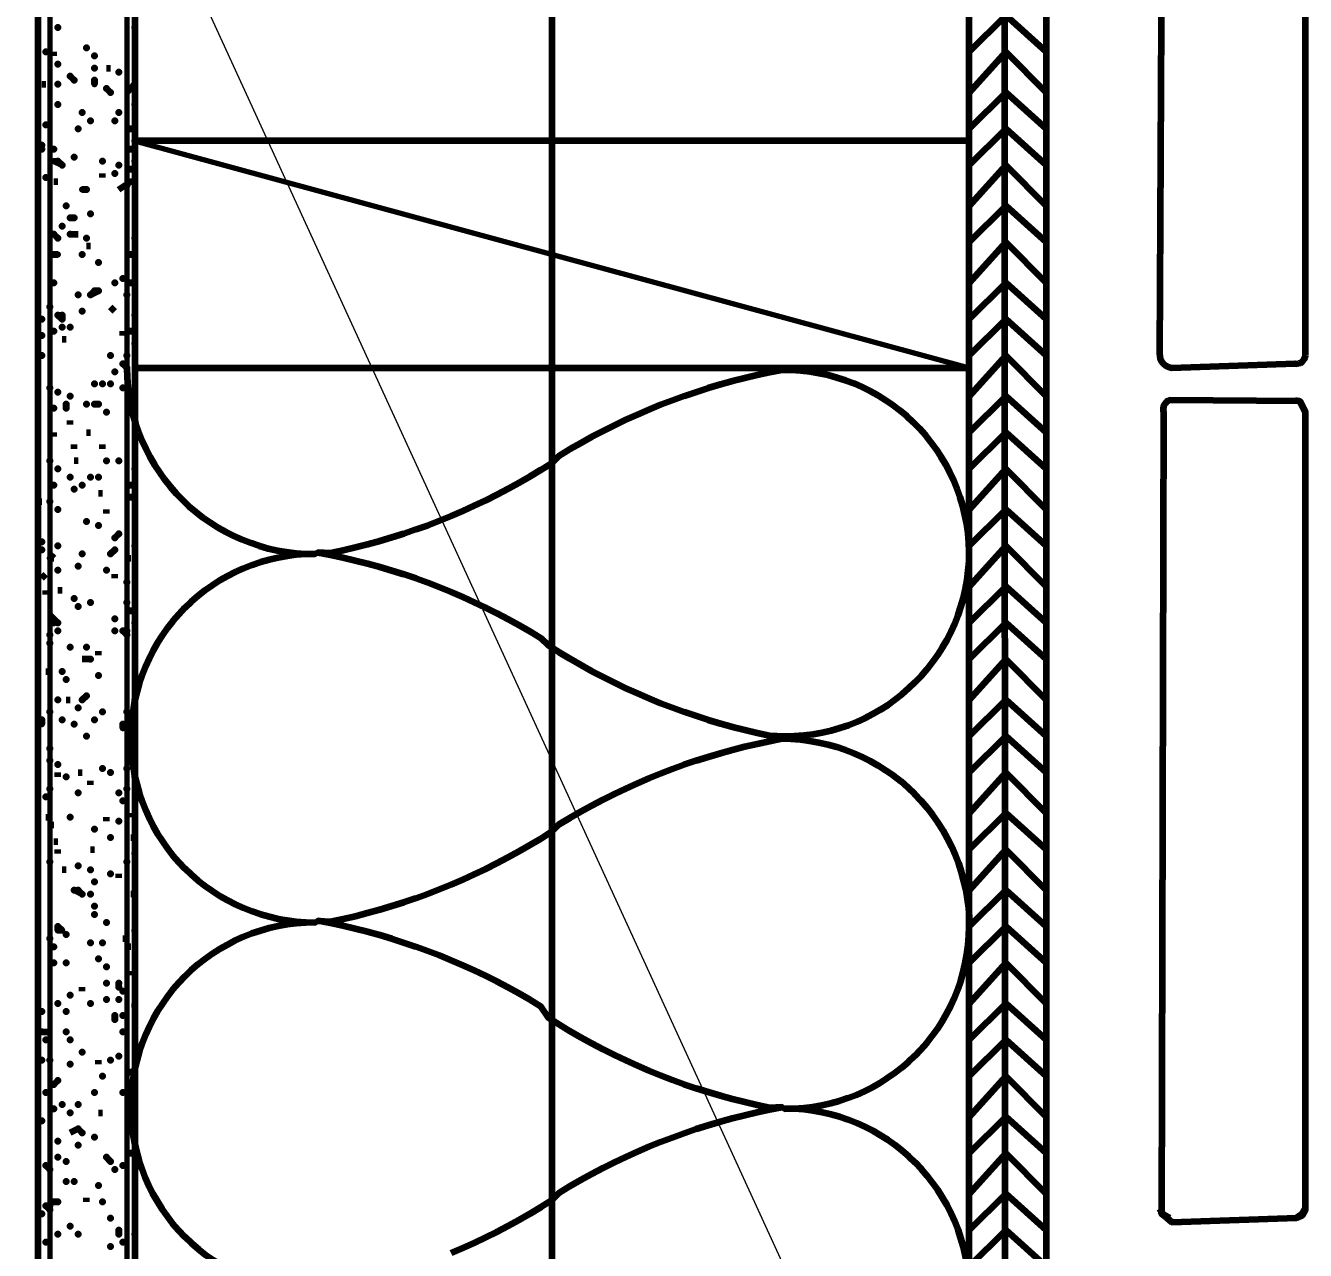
# Model space of a CAD drawing. Extents: x 3 to 185, y 0 to 385.
# Drawn here: x 84.67 to 93.09, y 196.59 to 204.65 of the extents above; entities that cross this region are included whole.
import ezdxf

# ---------------------------------------------------------------- set-up
doc = ezdxf.new("R2010")
doc.units = 0
doc.header["$MEASUREMENT"] = 0
for name, color, linetype, lineweight in [('Dt-Dim', 3, 'Continuous', 20), ('Dt-Iden', 3, 'Continuous', 20), ('Dt-Line 1', 9, 'Continuous', 0), ('Dt-Line 2', 6, 'Continuous', 9), ('Dt-Line 3', 7, 'Continuous', 15), ('Dt-Text', 121, 'Continuous', 20)]:
    doc.layers.add(name, color=color, linetype=linetype, lineweight=lineweight)
doc.styles.get("Standard").update_dxf_attribs({"font": 'Arial.ttf'})
doc.dimstyles.new('1 Inch', dxfattribs={"dimtxt": 1.09375, "dimasz": 1.125, "dimexe": 1.125, "dimexo": 0.5625, "dimgap": 0.84375, "dimtad": 1, "dimdec": 4, "dimzin": 3, "dimdsep": 46, "dimlunit": 4, "dimtxsty": 'Standard', "dimblk": 'ARCHTICK', "dimcen": 0.5625, "dimdle": 1.125, "dimclrd": 253, "dimclre": 253, "dimclrt": 256, "dimadec": 0, "dimazin": 0, "dimtfac": 0.6, "dimtdec": 4, "dimtix": 1, "dimtmove": 2, "dimatfit": 0, "dimfxl": 1, "dimfrac": 1, "dimtolj": 1, "dimtzin": 0, "dimlwd": 9, "dimlwe": 9, "dimarcsym": 0})

# ---------------------------------------------------------------- blocks, each defined once
blk = doc.blocks.new('_ArchTick')
at = {"color": 0, "linetype": 'ByBlock', "const_width": 0.15}
blk.add_lwpolyline([(-0.5, -0.5), (0.5, 0.5)], dxfattribs=at)
blk = doc.blocks.new('*D3')
at = {"layer": 'Defpoints', "color": 0, "transparency": 16777216}
for p in [(79.575, 209.6533), (84.7483, 209.6533), (81.8589, 203.1467)]:
    blk.add_point(p, dxfattribs=at)
at = {"layer": 'Dt-Dim', "color": 253, "lineweight": 9, "transparency": 16777216}
for p, q in [((79.575, 202.0217), (79.575, 210.7783)), ((84.1858, 209.6533), (78.45, 209.6533)), ((81.2964, 203.1467), (78.45, 203.1467))]:
    blk.add_line(p, q, dxfattribs=at)
at = {"layer": 'Dt-Dim', "color": 253, "lineweight": 9, "transparency": 16777216, "xscale": 1.125, "yscale": 1.125, "zscale": 1.125}
for p, rotation in [((79.575, 209.6533), 90), ((79.575, 203.1467), 270)]:
    blk.add_blockref('_ArchTick', p, dxfattribs=dict(at, rotation=rotation))
at = {"layer": 'Dt-Dim', "transparency": 16777216, "insert": (78.1728, 206.4), "char_height": 1.09375, "attachment_point": 5, "rotation": 90}
blk.add_mtext('\\A1;6"', dxfattribs=at)

msp = doc.modelspace()

# ---------------------------------------------------------------- linework, layer by layer
at = {"layer": 'Dt-Iden', "linetype": 'Continuous', "lineweight": 211}
msp.add_line((88.135, 189.94667), (88.135, 209.94667), dxfattribs=at)
at = {"layer": 'Dt-Line 1', "linetype": 'Continuous', "lineweight": 158}
for p, q in [((85.20167, 204.37333), (85.22833, 204.37333)), ((85.175, 203.65333), (85.175, 203.68)), ((85.335, 203.60002), (85.335, 203.6)), ((85.095, 203.20001), (85.06833, 203.20001)), ((85.22833, 202.77333), (85.255, 202.8)), ((84.935, 202.58667), (84.90833, 202.58667)), ((85.30833, 202.61333), (85.30833, 202.64)), ((84.96167, 202.02667), (84.96167, 202.05333)), ((84.855, 201.94667), (84.855, 201.97333)), ((85.06833, 201.97333), (85.095, 201.97333)), ((84.98833, 201.86668), (84.98833, 201.89334)), ((85.175, 201.86668), (85.175, 201.89334)), ((85.015, 201.78667), (84.98833, 201.78667)), ((85.14833, 201.57334), (85.175, 201.57334)), ((84.74833, 201.52), (84.775, 201.52)), ((85.20167, 201.44), (85.20167, 201.46667)), ((85.335, 201.14667), (85.36167, 201.14667)), ((84.775, 201.01333), (84.80167, 201.04)), ((85.255, 201.01333), (85.255, 201.04)), ((84.80167, 200.90668), (84.80167, 200.93333)), ((84.90833, 200.93333), (84.88167, 200.93333)), ((85.14833, 200.50667), (85.14833, 200.53334)), ((84.80167, 200.4), (84.82833, 200.4)), ((84.935, 200.21334), (84.96167, 200.21334)), ((84.88167, 199.70667), (84.88167, 199.73333)), ((85.015, 199.73333), (85.04167, 199.73333)), ((85.095, 199.65333), (85.095, 199.68)), ((85.36167, 199.44), (85.36167, 199.46667)), ((84.80167, 199.44), (84.82833, 199.44)), ((84.855, 199.38667), (84.82833, 199.38667)), ((85.20167, 199.41333), (85.20167, 199.44)), ((85.36167, 199.30667), (85.38833, 199.30667)), ((84.855, 199.28), (84.88167, 199.28)), ((84.88167, 199.20001), (84.88167, 199.22668)), ((85.095, 199.22668), (85.12167, 199.22668)), ((84.935, 199.09333), (84.90833, 199.09333)), ((85.28167, 199.04), (85.28167, 199.06667)), ((85.38833, 198.93333), (85.36167, 198.93333)), ((85.30833, 198.64), (85.335, 198.64)), ((85.36167, 198.58667), (85.335, 198.58667)), ((85.36167, 198.4), (85.36167, 198.42667)), ((85.04167, 198.29333), (85.04167, 198.32)), ((85.38833, 198.18667), (85.38833, 198.21334)), ((85.14833, 197.81333), (85.14833, 197.84)), ((85.14833, 197.49333), (85.175, 197.49333)), ((85.06833, 196.90668), (85.06833, 196.93333))]:
    msp.add_line(p, q, dxfattribs=at)
for points in [[(91.12167, 179.14667), (91.095, 323.14667), (90.855, 323.41336), (91.095, 323.65333)], [(90.88167, 204.48), (91.12167, 204.72), (91.38833, 204.48)], [(85.38833, 204.64), (85.38833, 204.64), (85.38833, 204.64002)], [(85.12167, 204.45333), (85.12167, 204.45333), (85.12167, 204.45336)], [(90.88167, 204.21334), (91.12167, 204.48), (91.38833, 204.21334)], [(85.12167, 204.37333), (85.12167, 204.37333), (85.12167, 204.37336)], [(85.28167, 204.34667), (85.28167, 204.34667), (85.28167, 204.34669)], [(85.38833, 204.26667), (85.36167, 204.24001), (85.335, 204.21334)], [(90.88167, 203.97333), (91.12167, 204.21334), (91.38833, 203.97333)], [(85.38833, 204.13333), (85.38833, 204.13333), (85.38833, 204.13336)], [(85.04167, 204.08), (85.04167, 204.08), (85.04167, 204.08002)], [(85.095, 204.02667), (85.095, 204.02667), (85.095, 204.02669)], [(85.255, 204.02667), (85.255, 204.02667), (85.255, 204.02669)], [(85.28167, 204.08), (85.28167, 204.08), (85.28167, 204.08002)], [(85.015, 203.97333), (85.015, 203.97333), (85.015, 203.97336)], [(85.36167, 203.97333), (85.36167, 203.97333), (85.36167, 203.97336)], [(90.88167, 203.73333), (91.12167, 203.97333), (91.38833, 203.73333)], [(85.38833, 203.89334), (85.38833, 203.89334), (85.38833, 203.89337)], [(84.98833, 203.78667), (84.98833, 203.78667), (84.98833, 203.78669)], [(85.175, 203.76), (85.175, 203.76), (85.175, 203.76002)], [(85.36167, 203.84), (85.36167, 203.84), (85.36167, 203.84002)], [(85.38833, 203.76), (85.38833, 203.76), (85.38833, 203.76002)], [(85.255, 203.68), (85.255, 203.68), (85.255, 203.68002)], [(85.28167, 203.73333), (85.28167, 203.73333), (85.28167, 203.73336)], [(85.36167, 203.70667), (85.36167, 203.70667), (85.36167, 203.70669)], [(90.88167, 203.46667), (91.12167, 203.73333), (91.38833, 203.46667)], [(85.28167, 203.57334), (85.36167, 203.62667), (85.36167, 203.62667), (85.38833, 203.62667)], [(84.935, 203.46667), (84.935, 203.46667), (84.935, 203.46669)], [(90.88167, 203.22668), (91.12167, 203.46667), (91.38833, 203.22668)], [(85.095, 203.41333), (85.095, 203.41333), (85.095, 203.41336)], [(84.90833, 203.33333), (84.90833, 203.33333), (84.90833, 203.33336)], [(84.96167, 203.28), (85.015, 203.28)], [(85.06833, 203.25333), (85.06833, 203.25333), (85.06833, 203.25336)], [(90.88167, 202.96), (91.12167, 203.22668), (91.38833, 202.96)], [(85.04167, 203.14667), (85.04167, 203.14667), (85.04167, 203.14669)], [(85.14833, 203.09333), (85.14833, 203.09333), (85.14833, 203.09336)], [(85.36167, 203.14667), (85.36167, 203.14667), (85.36167, 203.14669)], [(85.255, 202.96), (85.255, 202.96), (85.255, 202.96002)], [(85.30833, 202.98667), (85.30833, 202.98667), (85.30833, 202.98669)], [(85.36167, 202.96), (85.36167, 202.96), (85.36167, 202.96002)], [(90.88167, 202.72), (91.12167, 202.96), (91.38833, 202.72)], [(85.015, 202.88001), (85.015, 202.88001), (85.015, 202.88004)], [(85.335, 202.88001), (85.335, 202.88001), (85.335, 202.88004)], [(85.04167, 202.77333), (85.04167, 202.77333), (85.04167, 202.77336)], [(85.38833, 202.74667), (85.38833, 202.74667), (85.38833, 202.74669)], [(84.96167, 202.66667), (84.96167, 202.66667), (84.96167, 202.66669)], [(90.88167, 202.48), (91.12167, 202.72), (91.38833, 202.48)], [(85.36167, 202.64), (85.36167, 202.64), (85.36167, 202.64002)], [(85.38833, 202.56001), (85.38833, 202.56001), (85.38833, 202.56004)], [(85.22833, 202.48), (85.22833, 202.48), (85.22833, 202.48002)], [(85.335, 202.48), (85.335, 202.48), (85.335, 202.48002)], [(90.88167, 202.21334), (91.12167, 202.48), (91.38833, 202.21334)], [(85.255, 202.37333), (85.255, 202.37333), (85.255, 202.37336)], [(84.82833, 202.26667), (84.82833, 202.26667), (84.82833, 202.26669)], [(84.88167, 202.24001), (84.88167, 202.24001), (84.88167, 202.24004)], [(85.12167, 202.29333), (85.12167, 202.29333), (85.12167, 202.29336)], [(85.175, 202.29333), (85.175, 202.29333), (85.175, 202.29336)], [(85.22833, 202.29333), (85.22833, 202.29333), (85.22833, 202.29336)], [(85.30833, 202.26667), (85.30833, 202.26667), (85.30833, 202.26669)], [(85.38833, 202.24001), (85.38833, 202.24001), (85.38833, 202.24004)], [(84.96167, 202.21334), (84.96167, 202.21334), (84.96167, 202.21337)], [(85.06833, 202.16), (85.06833, 202.16), (85.06833, 202.16002)], [(90.88167, 201.97333), (91.12167, 202.21334), (91.38833, 201.97333)], [(84.855, 202.13333), (84.855, 202.13333), (84.855, 202.13336)], [(85.20167, 202.10667), (85.20167, 202.10667), (85.20167, 202.10669)], [(85.36167, 202.13333), (85.36167, 202.13333), (85.36167, 202.13336)], [(90.88167, 201.73333), (91.12167, 201.97333), (91.38833, 201.73333)], [(84.82833, 201.78667), (84.82833, 201.78667), (84.82833, 201.78669)], [(85.28167, 201.78667), (85.28167, 201.78667), (85.28167, 201.78669)], [(84.88167, 201.73333), (84.88167, 201.73333), (84.88167, 201.73336)], [(84.96167, 201.68), (84.96167, 201.68), (84.96167, 201.68002)], [(85.095, 201.68), (85.095, 201.68), (85.095, 201.68002)], [(85.14833, 201.68), (85.14833, 201.68), (85.14833, 201.68002)], [(85.38833, 201.73333), (85.38833, 201.73333), (85.38833, 201.73336)], [(90.88167, 201.46667), (91.12167, 201.73333), (91.38833, 201.46667)], [(84.855, 201.62667), (84.855, 201.62667), (84.855, 201.62669)], [(84.98833, 201.6), (84.98833, 201.6), (84.98833, 201.60002)], [(85.04167, 201.62667), (85.04167, 201.62667), (85.04167, 201.62669)], [(85.36167, 201.62667), (85.36167, 201.62667), (85.36167, 201.62669)], [(84.82833, 201.52), (84.82833, 201.52), (84.82833, 201.52002)], [(85.36167, 201.54668), (85.36167, 201.54668), (85.36167, 201.5467)], [(84.88167, 201.46667), (84.88167, 201.46667), (84.88167, 201.46669)], [(90.88167, 201.22668), (91.12167, 201.46667), (91.38833, 201.22668)], [(85.06833, 201.38667), (85.06833, 201.38667), (85.06833, 201.38669)], [(84.775, 201.25333), (84.775, 201.25333), (84.775, 201.25336)], [(84.855, 201.17333), (84.82833, 201.14667), (84.855, 201.14667)], [(84.88167, 201.22668), (84.88167, 201.22668), (84.88167, 201.2267)], [(85.04167, 201.17333), (85.04167, 201.17333), (85.04167, 201.17336)], [(85.38833, 201.22668), (85.38833, 201.22668), (85.38833, 201.2267)], [(90.88167, 200.96), (91.12167, 201.22668), (91.38833, 200.96)], [(84.88167, 201.06667), (84.88167, 201.06667), (84.88167, 201.06669)], [(85.015, 201.09333), (85.015, 201.09333), (85.015, 201.09336)], [(85.20167, 201.06667), (85.20167, 201.06667), (85.20167, 201.06669)], [(85.335, 200.98667), (85.335, 200.98667), (85.335, 200.98669)], [(90.88167, 200.72), (91.12167, 200.96), (91.38833, 200.72)], [(84.98833, 200.88001), (84.98833, 200.88001), (84.98833, 200.88004)], [(85.015, 200.82667), (85.015, 200.82667), (85.015, 200.82669)], [(85.095, 200.85333), (85.095, 200.85333), (85.095, 200.85336)], [(85.335, 200.85333), (85.335, 200.85333), (85.335, 200.85336)], [(84.88167, 200.72), (84.82833, 200.77333)], [(85.255, 200.74667), (85.255, 200.74667), (85.255, 200.74669)], [(85.36167, 200.8), (85.36167, 200.8), (85.36167, 200.80002)], [(84.82833, 200.64), (84.82833, 200.64), (84.82833, 200.64002)], [(84.88167, 200.66667), (84.88167, 200.66667), (84.88167, 200.66669)], [(85.255, 200.66667), (85.255, 200.66667), (85.255, 200.66669)], [(85.38833, 200.72), (85.38833, 200.72), (85.38833, 200.72002)], [(90.88167, 200.48), (91.12167, 200.72), (91.38833, 200.48)], [(84.82833, 200.58667), (84.82833, 200.58667), (84.82833, 200.58669)], [(84.96167, 200.56001), (84.96167, 200.56001), (84.96167, 200.56004)], [(85.06833, 200.56001), (85.06833, 200.56001), (85.06833, 200.56004)], [(85.095, 200.48), (85.04167, 200.48)], [(90.88167, 200.21334), (91.12167, 200.48), (91.38833, 200.21334)], [(84.90833, 200.4), (84.90833, 200.4), (84.90833, 200.40002)], [(84.935, 200.34667), (84.935, 200.34667), (84.935, 200.34669)], [(85.14833, 200.37333), (85.14833, 200.37333), (85.14833, 200.37336)], [(84.82833, 200.13333), (84.82833, 200.13333), (84.82833, 200.13336)], [(84.88167, 200.21334), (84.88167, 200.21334), (84.88167, 200.21337)], [(85.015, 200.16), (85.015, 200.16), (85.015, 200.16002)], [(85.175, 200.13333), (85.175, 200.13333), (85.175, 200.13336)], [(85.335, 200.13333), (85.335, 200.13333), (85.335, 200.13336)], [(85.38833, 200.21334), (85.38833, 200.21334), (85.38833, 200.21337)], [(90.88167, 199.97333), (91.12167, 200.21334), (91.38833, 199.97333)], [(84.98833, 200.05333), (84.98833, 200.05333), (84.98833, 200.05336)], [(85.12167, 200.08), (85.12167, 200.08), (85.12167, 200.08002)], [(85.06833, 199.97333), (85.06833, 199.97333), (85.06833, 199.97336)], [(90.88167, 199.73333), (91.12167, 199.97333), (91.38833, 199.73333)], [(84.82833, 199.89334), (84.82833, 199.89334), (84.82833, 199.89337)], [(85.36167, 199.89334), (85.36167, 199.89334), (85.36167, 199.89337)], [(84.82833, 199.81333), (84.82833, 199.81333), (84.82833, 199.81336)], [(84.88167, 199.78667), (84.88167, 199.78667), (84.88167, 199.78669)], [(85.175, 199.76), (85.175, 199.76), (85.175, 199.76002)], [(85.22833, 199.73333), (85.22833, 199.73333), (85.22833, 199.73336)], [(90.88167, 199.46667), (91.12167, 199.73333), (91.38833, 199.46667)], [(84.935, 199.70667), (84.935, 199.70667), (84.935, 199.70669)], [(85.38833, 199.70667), (85.38833, 199.70667), (85.38833, 199.70669)], [(84.80167, 199.57334), (84.80167, 199.57334), (84.80167, 199.57337)], [(84.82833, 199.62667), (84.82833, 199.62667), (84.82833, 199.62669)], [(85.30833, 199.54668), (85.30833, 199.54668), (85.30833, 199.5467)], [(85.335, 199.62667), (85.335, 199.62667), (85.335, 199.62669)], [(90.88167, 199.22668), (91.12167, 199.46667), (91.38833, 199.22668)], [(84.96167, 199.44), (84.96167, 199.44), (84.96167, 199.44002)], [(85.28167, 199.41333), (85.28167, 199.41333), (85.28167, 199.41336)], [(85.12167, 199.36), (85.12167, 199.36), (85.12167, 199.36002)], [(85.22833, 199.30667), (85.22833, 199.30667), (85.22833, 199.30669)], [(90.88167, 198.96), (91.12167, 199.22668), (91.38833, 198.96)], [(84.82833, 199.14667), (84.82833, 199.14667), (84.82833, 199.14669)], [(85.335, 199.14667), (85.335, 199.14667), (85.335, 199.14669)], [(85.38833, 199.20001), (85.38833, 199.20001), (85.38833, 199.20004)], [(85.015, 199.12), (85.015, 199.12), (85.015, 199.12002)], [(85.095, 199.09333), (85.095, 199.09333), (85.095, 199.09336)], [(85.22833, 199.06667), (85.22833, 199.06667), (85.22833, 199.06669)], [(85.12167, 199.01333), (85.12167, 199.01333), (85.12167, 199.01336)], [(85.095, 198.93333), (85.095, 198.93333), (85.095, 198.93336)], [(85.12167, 198.85333), (85.12167, 198.85333), (85.12167, 198.85336)], [(85.12167, 198.8), (85.12167, 198.8), (85.12167, 198.80002)], [(85.20167, 198.74667), (85.20167, 198.74667), (85.20167, 198.74669)], [(90.88167, 198.48), (91.12167, 198.72), (91.38833, 198.48)], [(84.82833, 198.64), (84.82833, 198.64), (84.82833, 198.64002)], [(84.935, 198.66667), (84.935, 198.66667), (84.935, 198.66669)], [(85.38833, 198.69333), (85.38833, 198.69333), (85.38833, 198.69336)], [(84.855, 198.58667), (84.855, 198.58667), (84.855, 198.58669)], [(85.095, 198.61333), (85.095, 198.61333), (85.095, 198.61336)], [(85.175, 198.61333), (85.175, 198.61333), (85.175, 198.61336)], [(84.855, 198.48), (84.855, 198.48), (84.855, 198.48002)], [(84.935, 198.48), (84.935, 198.48), (84.935, 198.48002)], [(85.14833, 198.50667), (85.14833, 198.50667), (85.14833, 198.50669)], [(85.20167, 198.45333), (85.20167, 198.45333), (85.20167, 198.45336)], [(90.88167, 198.21334), (91.12167, 198.48), (91.38833, 198.21334)], [(85.20167, 198.34667), (85.20167, 198.34667), (85.20167, 198.34669)], [(85.28167, 198.32), (85.28167, 198.34667)], [(84.88167, 198.21334), (84.88167, 198.21334), (84.88167, 198.21337)], [(84.96167, 198.26667), (84.96167, 198.26667), (84.96167, 198.26669)], [(85.095, 198.21334), (85.095, 198.21334), (85.095, 198.21337)], [(85.20167, 198.24001), (85.20167, 198.24001), (85.20167, 198.24004)], [(85.28167, 198.24001), (85.28167, 198.24001), (85.28167, 198.24004)], [(90.88167, 197.97333), (91.12167, 198.21334), (91.38833, 197.97333)], [(84.935, 198.16), (84.935, 198.16), (84.935, 198.16002)], [(85.30833, 198.13333), (85.30833, 198.13333), (85.30833, 198.13336)], [(84.935, 198.02667), (84.935, 198.02667), (84.935, 198.02669)], [(85.30833, 198.02667), (85.30833, 198.02667), (85.30833, 198.02669)], [(84.775, 198.02667), (84.82833, 198.02667)], [(84.80167, 197.97333), (84.80167, 197.97333), (84.80167, 197.97336)], [(84.96167, 197.97333), (84.96167, 197.97333), (84.96167, 197.97336)], [(90.88167, 197.73333), (91.12167, 197.97333), (91.38833, 197.73333)], [(85.04167, 197.89334), (85.04167, 197.89334), (85.04167, 197.89337)], [(85.28167, 197.86668), (85.28167, 197.86668), (85.28167, 197.8667)], [(84.775, 197.84), (84.775, 197.84), (84.775, 197.84002)], [(84.82833, 197.84), (84.82833, 197.84), (84.82833, 197.84002)], [(84.96167, 197.81333), (84.96167, 197.81333), (84.96167, 197.81336)], [(85.22833, 197.84), (85.22833, 197.84), (85.22833, 197.84002)], [(85.175, 197.73333), (85.175, 197.73333), (85.175, 197.73336)], [(90.88167, 197.46667), (91.12167, 197.73333), (91.38833, 197.46667)], [(84.80167, 197.62667), (84.80167, 197.62667), (84.80167, 197.62669)], [(85.12167, 197.62667), (85.12167, 197.62667), (85.12167, 197.62669)], [(85.30833, 197.62667), (85.30833, 197.62667), (85.30833, 197.62669)], [(84.90833, 197.54668), (84.90833, 197.54668), (84.90833, 197.5467)], [(85.015, 197.54668), (85.015, 197.54668), (85.015, 197.5467)], [(85.36167, 197.6), (85.36167, 197.6), (85.36167, 197.60002)], [(84.775, 197.44), (84.775, 197.44), (84.775, 197.44002)], [(84.855, 197.52), (84.855, 197.52), (84.855, 197.52002)], [(84.96167, 197.49333), (84.96167, 197.49333), (84.96167, 197.49336)], [(90.88167, 197.22668), (91.12167, 197.46667), (91.38833, 197.22668)], [(85.04167, 197.36), (85.015, 197.38667), (84.96167, 197.36)], [(84.88167, 197.30667), (84.88167, 197.30667), (84.88167, 197.30669)], [(85.015, 197.28), (85.015, 197.28), (85.015, 197.28002)], [(85.12167, 197.33333), (85.12167, 197.33333), (85.12167, 197.33336)], [(84.88167, 197.20001), (84.88167, 197.20001), (84.88167, 197.20004)], [(90.88167, 196.96), (91.12167, 197.22668), (91.38833, 196.96)], [(84.935, 197.17333), (84.935, 197.17333), (84.935, 197.17336)], [(85.255, 197.12), (85.255, 197.12), (85.255, 197.12002)], [(85.30833, 197.14667), (85.30833, 197.14667), (85.30833, 197.14669)], [(84.935, 197.04), (84.935, 197.04), (84.935, 197.04002)], [(84.98833, 197.04), (84.98833, 197.04), (84.98833, 197.04002)], [(85.14833, 197.01333), (85.14833, 197.01333), (85.14833, 197.01336)], [(90.88167, 196.72), (91.12167, 196.96), (91.38833, 196.72)], [(85.175, 196.90668), (85.175, 196.90668), (85.175, 196.9067)], [(84.775, 196.82667), (84.775, 196.82667), (84.775, 196.82669)], [(85.22833, 196.8), (85.22833, 196.8), (85.22833, 196.80002)], [(84.88167, 196.69333), (84.88167, 196.69333), (84.88167, 196.69336)], [(84.96167, 196.74667), (84.96167, 196.74667), (84.96167, 196.74669)], [(85.015, 196.69333), (85.015, 196.69333), (85.015, 196.69336)], [(90.88167, 196.48), (91.12167, 196.72), (91.38833, 196.48)], [(84.80167, 196.64), (84.80167, 196.64), (84.80167, 196.64002)], [(85.22833, 196.61333), (85.22833, 196.61333), (85.22833, 196.61336)]]:
    msp.add_lwpolyline(points, dxfattribs=at)
for points in [[(84.96167, 204.32), (84.96167, 204.32002), (84.98833, 204.29333), (84.98833, 204.29333)], [(85.12167, 204.29333), (85.12167, 204.29336), (85.12167, 204.26667)], [(85.20167, 204.24001), (85.20167, 204.24004), (85.22833, 204.21334), (85.22833, 204.21334)], [(84.88167, 203.76), (84.90833, 203.73333), (84.90833, 203.73336), (84.855, 203.76)], [(85.06833, 203.57334), (85.06833, 203.57337), (85.04167, 203.57334)], [(84.96167, 203.38667), (84.96167, 203.38669), (84.98833, 203.38667)], [(85.38833, 203.25333), (85.38833, 203.25336), (85.38833, 203.25333)], [(85.12167, 202.90668), (85.095, 202.88001), (85.095, 202.88004), (85.14833, 202.90668)], [(84.90833, 202.74667), (84.90833, 202.72), (84.90833, 202.72002), (84.88167, 202.74667)], [(84.90833, 202.66667), (84.90833, 202.66669), (84.90833, 202.66667)], [(84.775, 202.48), (84.775, 202.48002), (84.775, 202.48)], [(84.935, 202.16), (84.935, 202.16002), (84.935, 202.13333)], [(85.12167, 202.16), (85.12167, 202.16002), (85.14833, 202.16)], [(85.20167, 201.78667), (85.20167, 201.78669), (85.20167, 201.78667)], [(85.255, 201.28), (85.255, 201.28002), (85.28167, 201.30667), (85.28167, 201.30667)], [(84.775, 201.20001), (84.775, 201.20004), (84.775, 201.20001)], [(85.22833, 201.17333), (85.22833, 201.17333), (85.22833, 201.17336), (85.255, 201.20001)], [(85.335, 200.66667), (85.30833, 200.66667), (85.30833, 200.66669), (85.335, 200.64)], [(85.06833, 200.24001), (85.06833, 200.24004), (85.04167, 200.21334), (85.04167, 200.21334)], [(84.775, 200.08), (84.775, 200.08002), (84.775, 200.05333)], [(84.90833, 200.08), (84.90833, 200.08002), (84.90833, 200.08)], [(85.30833, 200.05333), (85.30833, 200.05336), (85.30833, 200.02667)], [(85.015, 198.96), (85.015, 198.96), (85.04167, 198.93333), (85.04167, 198.93336), (84.98833, 198.96)], [(84.88167, 198.72), (84.88167, 198.72002), (84.90833, 198.69333), (84.88167, 198.69333)], [(85.255, 198.13333), (85.255, 198.13336), (85.255, 198.10667)], [(84.88167, 197.70667), (84.88167, 197.70669), (84.855, 197.68), (84.855, 197.68)], [(85.36167, 197.76), (85.36167, 197.76002), (85.38833, 197.76)], [(85.22833, 197.17333), (85.22833, 197.17336), (85.20167, 197.20001), (85.20167, 197.20001)], [(84.82833, 197.12), (84.82833, 197.12002), (84.80167, 197.14667), (84.80167, 197.14667)], [(84.82833, 196.85333), (84.82833, 196.88004), (84.80167, 196.88001)], [(84.88167, 196.90668), (84.88167, 196.9067), (84.855, 196.90668)], [(85.28167, 196.72), (85.28167, 196.72002), (85.28167, 196.69333)], [(85.30833, 196.64), (85.30833, 196.64002), (85.30833, 196.64)]]:
    msp.add_lwpolyline(points, close=True, dxfattribs=at)
for points in [[(85.30833, 202.42667), (85.335, 202.4), (85.335, 202.4, 0.4142087), (86.575, 201.17333, 0.4142127), (85.36167, 199.96, 0.4142127), (86.575, 198.74667, 0.4142109), (85.36167, 197.53334, 0.4142145), (86.575, 196.32, 0.4142127)], [(87.4706, 196.56985), (87.54694, 196.60268), (87.62264, 196.63701), (87.69768, 196.67282), (87.77203, 196.7101), (87.84567, 196.74885), (87.91858, 196.78906), (87.99074, 196.83071), (88.06212, 196.87381), (88.13271, 196.91833), (88.18121, 196.9662), (88.25259, 197.00929), (88.32475, 197.05095), (88.39766, 197.09115), (88.4713, 197.1299), (88.54565, 197.16718), (88.62069, 197.20299), (88.69639, 197.23732), (88.77273, 197.27016), (88.84969, 197.30149), (88.92725, 197.33132), (89.00539, 197.35962), (89.08407, 197.3864), (89.16329, 197.41165), (89.24302, 197.43535), (89.32323, 197.4575), (89.4039, 197.47808), (89.48502, 197.4971), (89.56656, 197.51453), (89.64849, 197.53038), (89.56656, 197.52548), (89.48502, 197.54291), (89.4039, 197.56192), (89.32323, 197.58251), (89.24302, 197.60465), (89.16329, 197.62835), (89.08407, 197.6536), (89.00539, 197.68038), (88.92725, 197.70868), (88.84969, 197.73851), (88.77273, 197.76984), (88.69639, 197.80268), (88.62069, 197.83701), (88.54565, 197.87282), (88.4713, 197.9101), (88.39766, 197.94885), (88.32475, 197.98906), (88.25259, 198.03071), (88.18121, 198.07381), (88.11062, 198.11833), (88.0618, 198.19308), (87.99041, 198.23617), (87.91825, 198.27782), (87.84533, 198.31801), (87.77169, 198.35676), (87.69733, 198.39403), (87.62229, 198.42984), (87.54659, 198.46416), (87.47024, 198.49698), (87.39327, 198.52831), (87.31571, 198.55813), (87.23757, 198.58643), (87.15888, 198.6132), (87.07966, 198.63844), (86.99993, 198.66213), (86.91972, 198.68427), (86.83903, 198.70484), (86.75791, 198.72385), (86.67637, 198.74127), (86.59443, 198.75711), (86.67678, 198.75214), (86.75831, 198.76958), (86.83943, 198.78859), (86.92011, 198.80918), (87.00032, 198.83132), (87.08004, 198.85502), (87.15926, 198.88027), (87.23795, 198.90705), (87.31608, 198.93535), (87.39364, 198.96518), (87.4706, 198.99652), (87.54694, 199.02935), (87.62264, 199.06368), (87.69768, 199.09949), (87.77203, 199.13677), (87.84567, 199.17552), (87.91858, 199.21573), (87.99074, 199.25738), (88.06212, 199.30048), (88.13271, 199.345), (88.18121, 199.39286), (88.25259, 199.43595), (88.32475, 199.4776), (88.39766, 199.51781), (88.4713, 199.55656), (88.54565, 199.59385), (88.62069, 199.62966), (88.69639, 199.66398), (88.77273, 199.69682), (88.84969, 199.72815), (88.92725, 199.75798), (89.00539, 199.78629), (89.08407, 199.81307), (89.16329, 199.83831), (89.24302, 199.86201), (89.32323, 199.88416), (89.4039, 199.90474), (89.48502, 199.92375), (89.56656, 199.94119), (89.64849, 199.95703, -0.4142168), (90.88167, 198.72)], [(90.88167, 196.30667, 0.4142127), (89.66833, 197.52, 0.4142127), (90.88167, 198.72), (91.12167, 198.96), (91.38833, 198.72)]]:
    msp.add_lwpolyline(points, format="xyb", dxfattribs=at)
msp.add_lwpolyline([(90.88167, 201.18667, 0.4142127), (89.64849, 202.3837), (89.56656, 202.36785), (89.48502, 202.35042), (89.4039, 202.33141), (89.32323, 202.31082), (89.24302, 202.28868), (89.16329, 202.26498), (89.08407, 202.23973), (89.00539, 202.21295), (88.92725, 202.18465), (88.84969, 202.15482), (88.77273, 202.12349), (88.69639, 202.09065), (88.62069, 202.05632), (88.54565, 202.02051), (88.4713, 201.98323), (88.39766, 201.94448), (88.32475, 201.90427), (88.25259, 201.86262), (88.18121, 201.81952), (88.13271, 201.77167), (88.06212, 201.72714), (87.99074, 201.68405), (87.91858, 201.64239), (87.84567, 201.60219), (87.77203, 201.56344), (87.69768, 201.52615), (87.62264, 201.49034), (87.54694, 201.45601), (87.4706, 201.42318), (87.39364, 201.39184), (87.31608, 201.36202), (87.23795, 201.33371), (87.15926, 201.30693), (87.08004, 201.28169), (87.00032, 201.25799), (86.92011, 201.23584), (86.83943, 201.21526), (86.75831, 201.19624), (86.67678, 201.17881), (86.59443, 201.18377), (86.67637, 201.16794), (86.75791, 201.15051), (86.83903, 201.13151), (86.91972, 201.11093), (86.99993, 201.0888), (87.07966, 201.0651), (87.15888, 201.03987), (87.23757, 201.0131), (87.31571, 200.9848), (87.39327, 200.95498), (87.47024, 200.92365), (87.54659, 200.89083), (87.62229, 200.85651), (87.69733, 200.8207), (87.77169, 200.78342), (87.84533, 200.74468), (87.91825, 200.70448), (87.99041, 200.66283), (88.0618, 200.61974), (88.11062, 200.57167), (88.18121, 200.52714), (88.25259, 200.48405), (88.32475, 200.44239), (88.39766, 200.40219), (88.4713, 200.36344), (88.54565, 200.32615), (88.62069, 200.29034), (88.69639, 200.25602), (88.77273, 200.22318), (88.84969, 200.19185), (88.92725, 200.16202), (89.00539, 200.13372), (89.08407, 200.10694), (89.16329, 200.08169), (89.24302, 200.05799), (89.32323, 200.03585), (89.4039, 200.01526), (89.48502, 199.99625), (89.56656, 199.97881), (89.66833, 199.97333, 0.4142127)], format="xyb", close=True, dxfattribs=at)
for p in [(85.38833, 204.64), (85.06833, 204.50667), (85.12167, 204.45333), (90.88167, 204.48), (85.12167, 204.37333), (84.96167, 204.32), (84.98833, 204.29333), (85.12167, 204.29333), (85.28167, 204.34667), (85.38833, 204.26667), (85.20167, 204.24001), (85.22833, 204.21334), (90.88167, 204.21334), (85.38833, 204.13333), (85.04167, 204.08), (85.095, 204.02667), (85.255, 204.02667), (85.28167, 204.08), (85.015, 203.97333), (85.36167, 203.97333), (90.88167, 203.97333), (85.38833, 203.89334), (84.98833, 203.78667), (85.175, 203.76), (85.36167, 203.84), (85.38833, 203.76), (84.90833, 203.73333), (85.255, 203.68), (85.28167, 203.73333), (85.36167, 203.70667), (90.88167, 203.73333), (85.335, 203.6), (85.06833, 203.57334), (84.935, 203.46667), (90.88167, 203.46667), (84.96167, 203.38667), (84.98833, 203.38667), (85.095, 203.41333), (84.90833, 203.33333), (84.96167, 203.28), (85.06833, 203.25333), (85.38833, 203.25333), (90.88167, 203.22668), (85.04167, 203.14667), (85.14833, 203.09333), (85.36167, 203.14667), (85.255, 202.96), (85.30833, 202.98667), (85.36167, 202.96), (90.88167, 202.96), (85.015, 202.88001), (85.095, 202.88001), (85.12167, 202.90668), (85.14833, 202.90668), (85.335, 202.88001), (84.90833, 202.74667), (85.04167, 202.77333), (85.38833, 202.74667), (84.90833, 202.72), (84.90833, 202.66667), (84.90833, 202.66667), (84.96167, 202.66667), (90.88167, 202.72), (85.36167, 202.64), (85.38833, 202.56001), (84.775, 202.48), (84.775, 202.48), (85.22833, 202.48), (85.30833, 202.42667), (85.335, 202.48), (90.88167, 202.48), (85.255, 202.37333), (85.335, 202.4), (84.82833, 202.26667), (84.88167, 202.24001), (85.12167, 202.29333), (85.175, 202.29333), (85.22833, 202.29333), (85.30833, 202.26667), (85.38833, 202.24001), (84.935, 202.16), (84.96167, 202.21334), (85.06833, 202.16), (85.12167, 202.16), (85.14833, 202.16), (90.88167, 202.21334), (84.855, 202.13333), (84.935, 202.13333), (85.20167, 202.10667), (85.36167, 202.13333), (90.88167, 201.97333), (84.82833, 201.78667), (85.20167, 201.78667), (85.20167, 201.78667), (85.28167, 201.78667), (84.88167, 201.73333), (84.96167, 201.68), (85.095, 201.68), (85.14833, 201.68), (85.38833, 201.73333), (90.88167, 201.73333), (84.855, 201.62667), (84.98833, 201.6), (85.04167, 201.62667), (85.36167, 201.62667), (84.82833, 201.52), (85.36167, 201.54668), (84.88167, 201.46667), (90.88167, 201.46667), (85.06833, 201.38667), (85.14833, 201.36), (84.775, 201.25333), (85.255, 201.28), (85.28167, 201.30667), (84.775, 201.20001), (84.775, 201.20001), (84.88167, 201.22668), (85.04167, 201.17333), (85.22833, 201.17333), (85.22833, 201.17333), (85.255, 201.20001), (85.38833, 201.22668), (90.88167, 201.22668), (84.88167, 201.06667), (85.015, 201.09333), (85.20167, 201.06667), (85.335, 200.98667), (90.88167, 200.96), (84.98833, 200.88001), (85.015, 200.82667), (85.095, 200.85333), (85.335, 200.85333), (85.255, 200.74667), (85.36167, 200.8), (84.82833, 200.64), (84.855, 200.72), (84.88167, 200.72), (84.88167, 200.66667), (85.255, 200.66667), (85.30833, 200.66667), (85.335, 200.66667), (85.335, 200.64), (85.38833, 200.72), (90.88167, 200.72), (84.82833, 200.58667), (84.96167, 200.56001), (85.06833, 200.56001), (85.095, 200.48), (90.88167, 200.48), (84.90833, 200.4), (84.935, 200.34667), (85.14833, 200.37333), (85.06833, 200.24001), (84.88167, 200.21334), (85.015, 200.16), (85.04167, 200.21334), (85.38833, 200.21334), (90.88167, 200.21334), (84.775, 200.08), (84.82833, 200.13333), (84.90833, 200.08), (84.98833, 200.05333), (85.12167, 200.08), (85.175, 200.13333), (85.30833, 200.05333), (85.335, 200.13333), (85.06833, 199.97333), (90.88167, 199.97333), (84.82833, 199.89334), (85.36167, 199.89334), (84.82833, 199.81333), (84.88167, 199.78667), (85.175, 199.76), (85.22833, 199.73333), (85.335, 199.76), (90.88167, 199.73333), (84.935, 199.70667), (85.38833, 199.70667), (84.80167, 199.57334), (84.82833, 199.62667), (85.015, 199.6), (85.28167, 199.6), (85.30833, 199.54668), (85.335, 199.62667), (90.88167, 199.46667), (84.96167, 199.44), (85.28167, 199.41333), (85.12167, 199.36), (85.22833, 199.30667), (90.88167, 199.22668), (84.82833, 199.14667), (85.335, 199.14667), (85.38833, 199.20001), (85.015, 199.12), (85.095, 199.09333), (85.22833, 199.06667), (84.98833, 198.96), (85.015, 198.96), (85.015, 198.96), (85.12167, 199.01333), (90.88167, 198.96), (85.04167, 198.93333), (85.095, 198.93333), (85.12167, 198.85333), (85.12167, 198.8), (84.88167, 198.72), (85.20167, 198.74667), (90.88167, 198.72), (84.82833, 198.64), (84.935, 198.66667), (85.38833, 198.69333), (84.855, 198.58667), (85.095, 198.61333), (85.175, 198.61333), (84.855, 198.48), (84.935, 198.48), (85.14833, 198.50667), (85.20167, 198.45333), (90.88167, 198.48), (85.20167, 198.34667), (85.28167, 198.34667), (85.28167, 198.32), (85.30833, 198.29333), (84.88167, 198.21334), (84.96167, 198.26667), (85.095, 198.21334), (85.20167, 198.24001), (85.28167, 198.24001), (90.88167, 198.21334), (84.775, 198.16), (84.935, 198.16), (85.255, 198.13333), (85.30833, 198.13333), (85.255, 198.10667), (84.775, 198.02667), (84.80167, 197.97333), (84.935, 198.02667), (84.96167, 197.97333), (85.30833, 198.02667), (90.88167, 197.97333), (85.04167, 197.89334), (85.28167, 197.86668), (84.775, 197.84), (84.82833, 197.84), (84.96167, 197.81333), (85.22833, 197.84), (84.88167, 197.70667), (85.175, 197.73333), (85.36167, 197.76), (90.88167, 197.73333), (84.80167, 197.62667), (84.855, 197.68), (85.12167, 197.62667), (85.30833, 197.62667), (85.36167, 197.65333), (84.90833, 197.54668), (85.015, 197.54668), (85.36167, 197.6), (84.775, 197.44), (84.855, 197.52), (84.96167, 197.49333), (90.88167, 197.46667), (85.015, 197.38667), (85.04167, 197.36), (84.88167, 197.30667), (85.015, 197.28), (85.12167, 197.33333), (84.88167, 197.20001), (85.20167, 197.20001), (85.36167, 197.22668), (90.88167, 197.22668), (84.80167, 197.14667), (84.82833, 197.12), (84.935, 197.17333), (85.22833, 197.17333), (85.255, 197.12), (85.30833, 197.14667), (84.935, 197.04), (84.98833, 197.04), (85.14833, 197.01333), (90.88167, 196.96), (84.80167, 196.88001), (84.82833, 196.88001), (84.82833, 196.85333), (84.855, 196.90668), (84.88167, 196.90668), (85.175, 196.90668), (84.775, 196.82667), (85.22833, 196.8), (84.88167, 196.69333), (84.96167, 196.74667), (85.015, 196.69333), (85.28167, 196.72), (85.28167, 196.69333), (85.38833, 196.69333), (90.88167, 196.72), (84.80167, 196.64), (85.22833, 196.61333), (85.30833, 196.64), (85.30833, 196.64)]:
    msp.add_point(p, dxfattribs=at)
at = {"layer": 'Dt-Line 2', "linetype": 'Continuous', "lineweight": 211}
for p, q in [((84.855, 204.45333), (84.855, 204.48)), ((84.775, 204.26667), (84.80167, 204.26667)), ((84.855, 203.62667), (84.88167, 203.62667))]:
    msp.add_line(p, q, dxfattribs=at)
for points in [[(84.88167, 204.64), (84.88167, 204.64), (84.88167, 204.64002)], [(84.80167, 204.48), (84.80167, 204.48), (84.80167, 204.48002)], [(84.88167, 204.4), (84.88167, 204.4), (84.88167, 204.40002)], [(84.88167, 204.26667), (84.88167, 204.26667), (84.88167, 204.26669)], [(84.88167, 204.13333), (84.88167, 204.13333), (84.88167, 204.13336)], [(84.80167, 204), (84.80167, 204), (84.80167, 204.00002)], [(84.80167, 203.65333), (84.80167, 203.65333), (84.80167, 203.65336)], [(84.855, 202.96), (84.855, 202.96), (84.855, 202.96002)], [(84.82833, 202.8), (84.82833, 202.8), (84.82833, 202.80002)], [(84.775, 202.72), (84.775, 202.72), (84.775, 202.72002)], [(84.775, 202.61333), (84.775, 202.61333), (84.775, 202.61336)], [(84.855, 202.64), (84.855, 202.64), (84.855, 202.64002)]]:
    msp.add_lwpolyline(points, dxfattribs=at)
for points in [[(84.855, 203.84), (84.855, 203.84002), (84.855, 203.84)], [(84.855, 203.28), (84.855, 203.28002), (84.88167, 203.25333), (84.88167, 203.25333)], [(84.855, 203.14667), (84.855, 203.14669), (84.88167, 203.14667)]]:
    msp.add_lwpolyline(points, close=True, dxfattribs=at)
for p in [(84.88167, 204.64), (84.80167, 204.48), (84.88167, 204.4), (84.88167, 204.26667), (84.88167, 204.13333), (84.80167, 204), (84.775, 203.86668), (84.775, 203.84), (84.855, 203.84), (84.855, 203.84), (84.88167, 203.76), (84.80167, 203.65333), (84.855, 203.28), (84.88167, 203.25333), (84.855, 203.14667), (84.855, 202.96), (84.82833, 202.8), (84.88167, 202.74667), (84.775, 202.72), (84.775, 202.61333), (84.855, 202.64)]:
    msp.add_point(p, dxfattribs=at)
at = {"layer": 'Dt-Line 3', "linetype": 'Continuous', "lineweight": 140}
msp.add_line((85.38833, 254.66667), (85.38833, 179.81333), dxfattribs=at)
at = {"layer": 'Dt-Line 3', "linetype": 'Continuous', "lineweight": 70}
for p, q in [((84.82833, 209.65333), (84.82833, 179.14667)), ((85.335, 209.65333), (85.335, 179.14667)), ((85.38833, 203.89334), (90.88167, 202.4))]:
    msp.add_line(p, q, dxfattribs=at)
at = {"layer": 'Dt-Line 3', "linetype": 'Continuous', "lineweight": 211}
for points in [[(91.38833, 323.14667), (91.38833, 179.14667), (90.88167, 179.14667), (90.88167, 323.14667)], [(85.38833, 209.65333), (84.74833, 209.65333), (84.74833, 178.53334), (86.88167, 178.53334)]]:
    msp.add_lwpolyline(points, dxfattribs=at)
at = {"layer": 'Dt-Line 3', "linetype": 'Continuous', "lineweight": 158}
msp.add_lwpolyline([(93.095, 202.48), (93.09413, 207.75748), (93.07548, 207.79381), (93.04167, 207.78667), (92.1962, 207.81311), (92.16229, 207.80047), (92.1384, 207.76774), (92.16167, 207.73333), (92.13524, 202.49333, 0.4141833), (92.215, 202.4), (93.02833, 202.42692, 0.4141842)], format="xyb", close=True, dxfattribs=at)
at = {"layer": 'Dt-Line 3', "linetype": 'Continuous', "lineweight": 211}
msp.add_lwpolyline([(85.38833, 202.4), (90.88167, 202.4), (90.88167, 203.89334), (85.38833, 203.89334)], close=True, dxfattribs=at)
at = {"layer": 'Dt-Line 3', "linetype": 'Continuous', "lineweight": 158}
msp.add_lwpolyline([(93.02833, 202.18667), (93.05897, 202.17922), (93.095, 202.10667), (93.05897, 202.17922), (92.20167, 202.18652, 0.4142592), (92.16167, 202.10667), (92.14786, 196.8273), (92.18059, 196.8034), (92.215, 196.77333), (93.03915, 196.80087), (93.07548, 196.81953), (93.095, 196.85333), (93.095, 202.10667)], format="xyb", dxfattribs=at)
for points in [[(92.20167, 196.8), (92.14499, 196.83156), (92.17103, 196.80744), (92.13522, 196.86121)], [(93.095, 196.86668), (93.06345, 196.80999), (93.08756, 196.83604), (93.0338, 196.80022)]]:
    msp.add_lwpolyline(points, dxfattribs=at)

# ---------------------------------------------------------------- dimensions: what is measured, and where the dimension line sits
at = {"layer": 'Dt-Dim'}
dim = msp.add_linear_dim(base=(79.575, 209.65333), p1=(81.85887, 203.14667), p2=(84.74833, 209.65333), angle=90, text='6"', dimstyle='1 Inch', dxfattribs=at)
dim.commit()
dim.dimension.update_dxf_attribs({"geometry": '*D3', "text_midpoint": (78.17281, 206.4)})

# ---------------------------------------------------------------- leaders
at = {"layer": 'Dt-Text', "annotation_type": 0, "has_hookline": 1, "hookline_direction": 1, "text_width": 22.99412}
msp.add_leader([(91.38833, 192.72), (75.78868, 226.74448), (48.10631, 226.74448)], dimstyle='1 Inch', override={"dimgap": 0.84375, "dimtad": 0}, dxfattribs=at)

doc.saveas('drawing.dxf')
